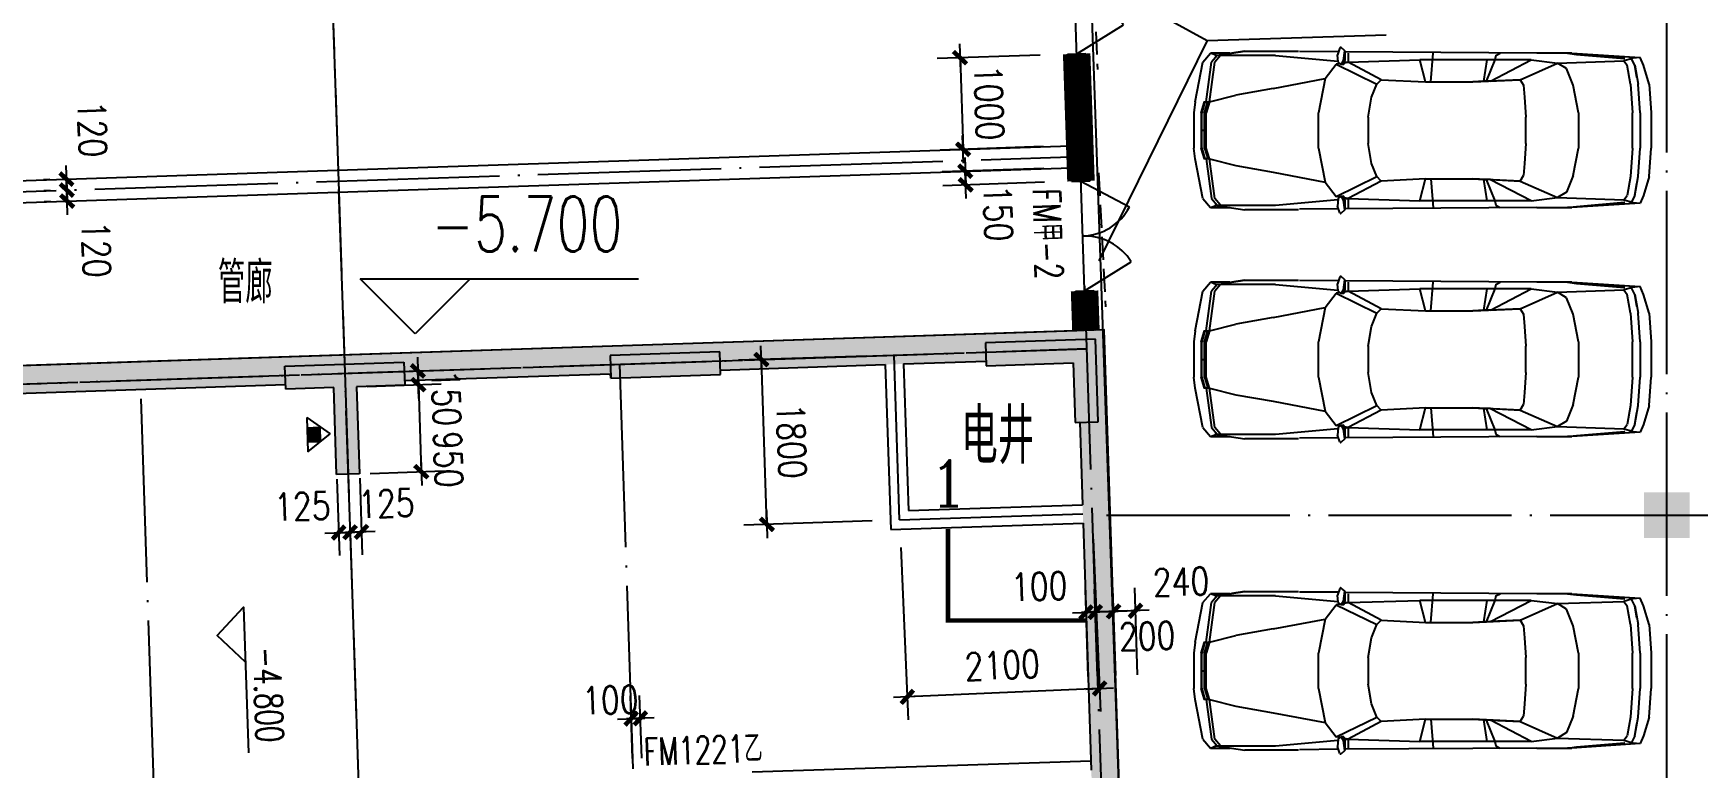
# Model space of a CAD drawing. Extents: x 634182 to 802382, y -1101880 to -864080.
# Drawn here: x 659032 to 677199, y -970423 to -962407 of the extents above; entities that cross this region are included whole.
import ezdxf
from ezdxf.enums import TextEntityAlignment as Align

# ---------------------------------------------------------------- set-up
doc = ezdxf.new("R2010")
doc.units = 0
doc.header["$LTSCALE"] = 1000
doc.header["$MEASUREMENT"] = 0
doc.linetypes.add('DASH', pattern=[0.35, 0.25, -0.1])
doc.linetypes.add('DOTE', pattern=[2.42, 2, -0.2, 0.02, -0.2])
doc.layers.get('0').update_dxf_attribs({"linetype": 'CONTINUOUS'})
doc.layers.get('DEFPOINTS').update_dxf_attribs({"linetype": 'CONTINUOUS'})
for name, color, linetype in [('21', 21, 'CONTINUOUS'), ('COLUMN', 7, 'CONTINUOUS'), ('DOTE', 1, 'DOTE'), ('LU', 4, 'CONTINUOUS'), ('MC', 4, 'CONTINUOUS'), ('PUB_DIM', 3, 'CONTINUOUS'), ('PUB_TEXT', 7, 'CONTINUOUS'), ('WALL', 191, 'CONTINUOUS'), ('WINDOW', 2, 'CONTINUOUS'), ('WINDOW_TEXT', 6, 'CONTINUOUS'), ('防火分區线', 2, 'CONTINUOUS'), ('防火门', 7, 'CONTINUOUS')]:
    doc.layers.add(name, color=color, linetype=linetype)
doc.styles.add('COMP', font='complex', dxfattribs={"bigfont": 'hztxt'})
doc.styles.add('DIM_FONT', font='simplex.shx', dxfattribs={"width": 0.8})
doc.styles.add('HZTXT', font='simplex', dxfattribs={"width": 0.8, "bigfont": 'sfont'})
doc.styles.add('SIMPLEX', font='SIMPLEX.SHX')
doc.styles.add('Z', font='romans', dxfattribs={"width": 0.8, "bigfont": 'z'})
doc.dimstyles.new('DIMN', dxfattribs={"dimtxt": 300, "dimasz": 1, "dimexe": 250, "dimexo": 300, "dimgap": 150, "dimtad": 1, "dimdec": 0, "dimzin": 0, "dimdsep": 46, "dimtxsty": 'DIM_FONT', "dimblk": '_DIMX', "dimblk1": '_DIMX', "dimblk2": '_DIMX', "dimcen": 2.5, "dimclrt": 7, "dimadec": 0, "dimazin": 0, "dimtfac": 1, "dimtdec": 0, "dimtix": 1, "dimtmove": 2, "dimatfit": 3, "dimldrblk": '_DIMX', "dimfxl": 0, "dimtolj": 1, "dimtzin": 0, "dimarcsym": 0})

# ---------------------------------------------------------------- blocks, each defined once
blk = doc.blocks.new('_FZH')
blk.add_solid([(-0.5, -0.5), (0.5, -0.5), (-0.5, 0.5), (0.5, 0.5)])
blk = doc.blocks.new('M_F27')
for p, q in [((-2426, 736), (-2389, 824)), ((-2389, 824), (-1610, 874)), ((-2389, 824), (-1560, 874)), ((-2264, 812), (-2389, 824)), ((-2326, 736), (-2288, 811)), ((-2200, 786), (-2288, 811)), ((-2200, 786), (-2238, 736)), ((-1560, 874), (-2212, 815)), ((-2208, 815), (-2211, 814)), ((-1660, 862), (-2208, 815)), ((-1446, 761), (-2200, 786)), ((-1560, 874), (-1660, 862)), ((-1617, 869), (-1620, 866)), ((-1208, 874), (-1610, 874)), ((-1547, 698), (-1446, 761)), ((-1145, 799), (-1446, 761)), ((-1019, 572), (-1446, 761)), ((-1208, 874), (980, 889)), ((-1145, 799), (-682, 557)), ((-1145, 799), (124, 799)), ((-743, 849), (-793, 874)), ((-730, 799), (-743, 849)), ((-630, 555), (-730, 799)), ((-642, 799), (-605, 554)), ((-2, 547), (-27, 877)), ((124, 799), (61, 547)), ((941, 773), (124, 799)), ((564, 572), (941, 773)), ((941, 773), (941, 874)), ((983, 777), (941, 773)), ((941, 773), (987, 765)), ((980, 902), (995, 790)), ((980, 790), (980, 898)), ((995, 790), (980, 790)), ((980, 790), (992, 746)), ((984, 905), (1020, 939)), ((995, 790), (1022, 746)), ((1022, 748), (995, 790)), ((1053, 768), (1022, 746)), ((1036, 935), (1062, 857)), ((1051, 889), (1497, 893)), ((1057, 776), (1062, 857)), ((1770, 849), (1058, 784)), ((1506, 899), (2121, 899)), ((2461, 849), (1770, 849)), ((2272, 876), (2121, 899)), ((2272, 876), (2272, 874)), ((2437, 851), (2272, 876)), ((2511, 874), (2287, 874)), ((2398, 849), (2461, 773)), ((2437, 850), (2433, 851)), ((2498, 773), (2436, 849)), ((2511, 874), (2450, 850)), ((2461, 773), (2523, 321)), ((2561, 321), (2498, 773)), ((2599, 773), (2511, 874)), ((2599, 773), (2687, 321)), ((-2489, 522), (-2426, 736)), ((-2326, 736), (-2364, 522)), ((-2326, 736), (-2351, 596)), ((-2351, 594), (-2351, 596)), ((-2276, 522), (-2238, 736)), ((-1622, 510), (-1547, 698)), ((-1019, 572), (-1057, 510)), ((-680, 556), (-1019, 572)), ((-1019, 572), (-479, 547)), ((61, 547), (564, 572)), ((564, 572), (614, 522)), ((1079, 748), (614, 522)), ((992, 746), (1021, 747)), ((1021, 747), (1022, 748)), ((1036, 756), (1079, 748)), ((1204, 585), (1079, 748)), ((1795, 472), (1204, 585)), ((1280, 196), (1204, 585)), ((-2489, 522), (-2514, 196)), ((-2364, 522), (-2389, 196)), ((-2301, 196), (-2276, 522)), ((-1622, 510), (-1685, 196)), ((-1070, 371), (-1057, 510)), ((-680, 556), (-630, 555)), ((-605, 554), (-630, 555)), ((-479, 547), (-605, 554)), ((61, 547), (-479, 547)), ((614, 522), (677, 371)), ((2222, 397), (1795, 472)), ((2523, 321), (2222, 397)), ((-2514, -206), (-2514, 196)), ((-2389, -206), (-2389, 196)), ((-2301, 196), (-2301, -206)), ((-1685, -206), (-1685, 196)), ((-1082, 145), (-1070, 371)), ((677, 371), (714, 145)), ((1280, 196), (1280, -206)), ((2523, 321), (2586, 321)), ((2523, 321), (2561, 196)), ((2580, 196), (2542, 321)), ((2561, 196), (2561, -206)), ((2611, 196), (2574, 321)), ((2580, 321), (2618, 196)), ((2580, 196), (2580, -206)), ((2611, 196), (2611, -206)), ((2618, -206), (2618, 196)), ((2687, 321), (2699, 196)), ((2699, -206), (2699, 196)), ((-1082, 145), (-1082, -156)), ((714, -156), (714, 145)), ((-1070, -382), (-1082, -156)), ((714, -156), (677, -382)), ((2618, -6), (2561, -6)), ((-2489, -533), (-2514, -206)), ((-2389, -206), (-2364, -533)), ((-2276, -533), (-2301, -206)), ((-1685, -206), (-1622, -520)), ((1204, -596), (1280, -206)), ((2523, -332), (2222, -407)), ((2523, -332), (2461, -784)), ((2561, -332), (2498, -784)), ((2523, -332), (2561, -206)), ((2586, -332), (2523, -332)), ((2580, -206), (2542, -332)), ((2574, -332), (2611, -206)), ((2618, -206), (2580, -332)), ((2687, -332), (2599, -784)), ((2687, -332), (2699, -206)), ((-2489, -533), (-2426, -747)), ((-2326, -747), (-2364, -533)), ((-2276, -533), (-2238, -747)), ((-1622, -520), (-1547, -709)), ((-682, -568), (-1145, -809)), ((-1057, -520), (-1070, -382)), ((-1019, -583), (-1057, -520)), ((-479, -558), (-1019, -583)), ((-1019, -583), (-680, -567)), ((-730, -809), (-630, -566)), ((-680, -567), (-682, -568)), ((-680, -567), (-630, -566)), ((-605, -565), (-642, -809)), ((-630, -566), (-605, -565)), ((-605, -565), (-479, -558)), ((61, -558), (-479, -558)), ((-2, -558), (-27, -884)), ((61, -558), (124, -809)), ((564, -583), (61, -558)), ((614, -533), (564, -583)), ((677, -382), (614, -533)), ((1079, -759), (614, -533)), ((1795, -483), (1204, -596)), ((1795, -483), (2222, -407)), ((-2426, -747), (-2389, -835)), ((-2351, -607), (-2351, -605)), ((-2351, -607), (-2326, -747)), ((-2326, -747), (-2288, -822)), ((-2200, -797), (-2238, -747)), ((-1547, -709), (-1446, -772)), ((-1019, -583), (-1446, -772)), ((564, -583), (941, -784)), ((992, -757), (980, -800)), ((992, -757), (1021, -758)), ((995, -800), (1022, -757)), ((1022, -758), (995, -800)), ((1021, -758), (1022, -758)), ((1022, -757), (1053, -779)), ((1204, -596), (1079, -759)), ((-2389, -835), (-2264, -823)), ((-1560, -885), (-2389, -835)), ((-1610, -885), (-2389, -835)), ((-2288, -822), (-2200, -797)), ((-2212, -826), (-1560, -885)), ((-2208, -826), (-2211, -825)), ((-1660, -872), (-2208, -826)), ((-1446, -772), (-2200, -797)), ((-1560, -885), (-1660, -872)), ((-1621, -877), (-1617, -880)), ((-1610, -885), (-1208, -885)), ((-1145, -809), (-1446, -772)), ((-1208, -885), (980, -900)), ((-1145, -809), (124, -809)), ((-743, -860), (-793, -885)), ((-743, -860), (-730, -809)), ((941, -784), (124, -809)), ((987, -776), (941, -784)), ((983, -788), (941, -784)), ((941, -885), (941, -784)), ((995, -800), (980, -800)), ((995, -800), (980, -913)), ((980, -909), (980, -800)), ((984, -916), (1020, -950)), ((1036, -767), (1079, -759)), ((1036, -946), (1062, -867)), ((1051, -901), (1497, -904)), ((1057, -787), (1062, -867)), ((1770, -860), (1058, -795)), ((2121, -910), (1506, -910)), ((1770, -860), (2461, -860)), ((2121, -910), (2272, -887)), ((2270, -887), (2121, -910)), ((2437, -861), (2272, -887)), ((2272, -885), (2272, -887)), ((2285, -885), (2511, -885)), ((2398, -860), (2461, -784)), ((2436, -860), (2498, -784)), ((2437, -861), (2436, -860)), ((2450, -861), (2511, -885)), ((2599, -784), (2511, -885))]:
    blk.add_line(p, q)
for centre, start, end in [((990, 898), 132.965, 179.7454), ((1027, 932), 18.1573, 132.965), ((1047, 776), 305.1542, 356.8636), ((990, -909), 180.2546, 227.035), ((1027, -942), 227.035, 341.8427), ((1047, -787), 3.1798, 54.8458)]:
    blk.add_arc(centre, 10, start, end)
at = {"width": 0.8, "flags": 9}
for tag in ['XSIZE', 'YSIZE']:
    blk.add_attdef(tag, (0, 0), '', height=0.5, dxfattribs=at)
blk = doc.blocks.new('A$C369A06F2')
at = {"layer": 'PUB_DIM'}
for p, q in [((0, 0), (186, 248)), ((373, 0), (186, 248)), ((0, 0), (373, 0)), ((103, 138), (270, 138)), ((270, 138), (270, 0))]:
    blk.add_line(p, q, dxfattribs=at)
blk.add_solid([(103, 138), (270, 138), (103, 0), (270, 0)], dxfattribs=at)
blk = doc.blocks.new('_DIMX')
blk.add_line((-150, 0), (150, 0))
at = {"const_width": 50}
blk.add_lwpolyline([(-70, -70), (70, 70)], dxfattribs=at)
blk = doc.blocks.new('*D1090')
at = {"color": 0, "linetype": 'ByBlock'}
for p, q in [((665573, -970323), (665550, -969637)), ((665673, -970320), (665650, -969634)), ((665557, -969887), (665556, -969887)), ((665558, -969887), (665658, -969884)), ((665558, -969887), (665658, -969884)), ((665659, -969883), (665660, -969883))]:
    blk.add_line(p, q, dxfattribs=at)
at = {"layer": 'DEFPOINTS', "color": 0, "linetype": 'ByBlock'}
for p in [(665658, -969884), (665683, -970619), (665583, -970623)]:
    blk.add_point(p, dxfattribs=at)
at = {"color": 0, "linetype": 'ByBlock'}
for p, rotation in [((665558, -969887), 1.900000000156412), ((665658, -969884), 181.9000000001564)]:
    blk.add_blockref('_DIMX', p, dxfattribs=dict(at, rotation=rotation))
at = {"color": 7, "linetype": 'ByBlock', "insert": (665330, -969684), "char_height": 300, "attachment_point": 5, "rotation": 1.9, "style": 'DIM_FONT'}
blk.add_mtext('\\A1;100', dxfattribs=at)
blk = doc.blocks.new('*D1179')
at = {"color": 0, "linetype": 'ByBlock'}
for p, q in [((662672, -966111), (663480, -966084)), ((662677, -966261), (663485, -966234)), ((663230, -966091), (663230, -966090)), ((663230, -966092), (663235, -966242)), ((663230, -966092), (663235, -966242)), ((663235, -966243), (663235, -966244))]:
    blk.add_line(p, q, dxfattribs=at)
at = {"layer": 'DEFPOINTS', "color": 0, "linetype": 'ByBlock'}
for p in [(662372, -966121), (663235, -966242), (662377, -966271)]:
    blk.add_point(p, dxfattribs=at)
at = {"color": 0, "linetype": 'ByBlock'}
for p, rotation in [((663230, -966092), 271.9000000001255), ((663235, -966242), 91.90000000012547)]:
    blk.add_blockref('_DIMX', p, dxfattribs=dict(at, rotation=rotation))
at = {"color": 7, "linetype": 'ByBlock', "insert": (663540, -966386), "char_height": 300, "attachment_point": 5, "rotation": 271.9, "style": 'DIM_FONT'}
blk.add_mtext('\\A1;150', dxfattribs=at)
blk = doc.blocks.new('*D1180')
at = {"color": 0, "linetype": 'ByBlock'}
for p, q in [((662677, -966261), (663485, -966234)), ((663235, -966243), (663267, -967191)), ((662709, -967210), (663516, -967183))]:
    blk.add_line(p, q, dxfattribs=at)
at = {"layer": 'DEFPOINTS', "color": 0, "linetype": 'ByBlock'}
for p in [(662377, -966271), (662409, -967220), (663267, -967192)]:
    blk.add_point(p, dxfattribs=at)
at = {"color": 0, "linetype": 'ByBlock'}
for p, rotation in [((663235, -966242), 91.90000000000147), ((663267, -967192), 271.9000000000015)]:
    blk.add_blockref('_DIMX', p, dxfattribs=dict(at, rotation=rotation))
at = {"color": 7, "linetype": 'ByBlock', "insert": (663562, -967057), "char_height": 300, "attachment_point": 5, "rotation": 271.9, "style": 'DIM_FONT'}
blk.add_mtext('\\A1;950', dxfattribs=at)
blk = doc.blocks.new('*D1181')
at = {"color": 0, "linetype": 'ByBlock'}
for p, q in [((662345, -967272), (662373, -968107)), ((662470, -967267), (662498, -968103)), ((662364, -967857), (662363, -967857)), ((662365, -967857), (662490, -967853)), ((662365, -967857), (662490, -967853)), ((662491, -967853), (662491, -967853))]:
    blk.add_line(p, q, dxfattribs=at)
at = {"layer": 'DEFPOINTS', "color": 0, "linetype": 'ByBlock'}
for p in [(662335, -966972), (662460, -966968), (662490, -967853)]:
    blk.add_point(p, dxfattribs=at)
at = {"color": 0, "linetype": 'ByBlock'}
for p, rotation in [((662365, -967857), 1.900000000019402), ((662490, -967853), 181.9000000000194)]:
    blk.add_blockref('_DIMX', p, dxfattribs=dict(at, rotation=rotation))
at = {"color": 7, "linetype": 'ByBlock', "insert": (661968, -967570), "char_height": 300, "attachment_point": 5, "rotation": 1.9, "style": 'DIM_FONT'}
blk.add_mtext('\\A1;125', dxfattribs=at)
blk = doc.blocks.new('*D1182')
at = {"color": 0, "linetype": 'ByBlock'}
for p, q in [((662470, -967267), (662498, -968103)), ((662595, -967263), (662623, -968098)), ((662489, -967853), (662488, -967853)), ((662490, -967853), (662614, -967849)), ((662490, -967853), (662614, -967849)), ((662615, -967849), (662616, -967849))]:
    blk.add_line(p, q, dxfattribs=at)
at = {"layer": 'DEFPOINTS', "color": 0, "linetype": 'ByBlock'}
for p in [(662460, -966968), (662585, -966963), (662614, -967849)]:
    blk.add_point(p, dxfattribs=at)
at = {"color": 0, "linetype": 'ByBlock'}
for p, rotation in [((662490, -967853), 1.90000000002116), ((662614, -967849), 181.9000000000212)]:
    blk.add_blockref('_DIMX', p, dxfattribs=dict(at, rotation=rotation))
at = {"color": 7, "linetype": 'ByBlock', "insert": (662885, -967539), "char_height": 300, "attachment_point": 5, "rotation": 1.9, "style": 'DIM_FONT'}
blk.add_mtext('\\A1;125', dxfattribs=at)
blk = doc.blocks.new('*D1192')
at = {"color": 0, "linetype": 'ByBlock'}
for p, q in [((670846, -969417), (670814, -968468)), ((671086, -969409), (671054, -968460)), ((670822, -968717), (670821, -968718)), ((671062, -968710), (670823, -968717)), ((671062, -968710), (670823, -968717)), ((671063, -968709), (671064, -968709))]:
    blk.add_line(p, q, dxfattribs=at)
at = {"layer": 'DEFPOINTS', "color": 0, "linetype": 'ByBlock'}
for p in [(670823, -968717), (671096, -969709), (670856, -969717)]:
    blk.add_point(p, dxfattribs=at)
at = {"color": 0, "linetype": 'ByBlock'}
for p, rotation in [((670823, -968717), 1.900000000000442), ((671062, -968710), 181.9000000000005)]:
    blk.add_blockref('_DIMX', p, dxfattribs=dict(at, rotation=rotation))
at = {"color": 7, "linetype": 'ByBlock', "insert": (671559, -968393), "char_height": 300, "attachment_point": 5, "rotation": 1.9, "style": 'DIM_FONT'}
blk.add_mtext('\\A1;240', dxfattribs=at)
blk = doc.blocks.new('*D1193')
at = {"color": 0, "linetype": 'ByBlock'}
for p, q in [((670546, -969427), (670515, -968478)), ((670646, -969424), (670614, -968474)), ((670522, -968727), (670521, -968727)), ((670623, -968724), (670523, -968727)), ((670623, -968724), (670523, -968727)), ((670624, -968724), (670625, -968724))]:
    blk.add_line(p, q, dxfattribs=at)
at = {"layer": 'DEFPOINTS', "color": 0, "linetype": 'ByBlock'}
for p in [(670523, -968727), (670556, -969727), (670656, -969724)]:
    blk.add_point(p, dxfattribs=at)
at = {"color": 0, "linetype": 'ByBlock'}
for p, rotation in [((670523, -968727), 1.900000000193565), ((670623, -968724), 181.9000000001936)]:
    blk.add_blockref('_DIMX', p, dxfattribs=dict(at, rotation=rotation))
at = {"color": 7, "linetype": 'ByBlock', "insert": (670011, -968444), "char_height": 300, "attachment_point": 5, "rotation": 1.9, "style": 'DIM_FONT'}
blk.add_mtext('\\A1;100', dxfattribs=at)
blk = doc.blocks.new('*D1194')
at = {"color": 0, "linetype": 'ByBlock'}
for p, q in [((670646, -969424), (670614, -968474)), ((670846, -969417), (670814, -968468)), ((670622, -968724), (670621, -968724)), ((670823, -968717), (670623, -968724)), ((670823, -968717), (670623, -968724)), ((670824, -968717), (670825, -968717))]:
    blk.add_line(p, q, dxfattribs=at)
at = {"layer": 'DEFPOINTS', "color": 0, "linetype": 'ByBlock'}
for p in [(670623, -968724), (670656, -969724), (670856, -969717)]:
    blk.add_point(p, dxfattribs=at)
at = {"color": 0, "linetype": 'ByBlock'}
for p, rotation in [((670823, -968717), 181.8999999999692), ((670623, -968724), 1.899999999969196)]:
    blk.add_blockref('_DIMX', p, dxfattribs=dict(at, rotation=rotation))
at = {"color": 7, "linetype": 'ByBlock', "insert": (671189, -968986), "char_height": 300, "attachment_point": 5, "rotation": 1.9, "style": 'DIM_FONT'}
blk.add_mtext('\\A1;200', dxfattribs=at)
blk = doc.blocks.new('*D1467')
at = {"color": 0, "linetype": 'ByBlock'}
for p, q in [((668501, -968018), (668583, -969900)), ((670600, -967927), (670682, -969808)), ((670670, -969558), (668573, -969650))]:
    blk.add_line(p, q, dxfattribs=at)
at = {"layer": 'DEFPOINTS', "color": 0, "linetype": 'ByBlock'}
for p in [(670586, -967627), (668488, -967719), (668572, -969650)]:
    blk.add_point(p, dxfattribs=at)
at = {"color": 0, "linetype": 'ByBlock'}
for p, rotation in [((670671, -969558), 2.495824067461188), ((668572, -969650), 182.4958240674611)]:
    blk.add_blockref('_DIMX', p, dxfattribs=dict(at, rotation=rotation))
at = {"color": 7, "linetype": 'ByBlock', "insert": (669608, -969304), "char_height": 300, "attachment_point": 5, "rotation": 2.4958, "style": 'DIM_FONT'}
blk.add_mtext('\\A1;2100', dxfattribs=at)
blk = doc.blocks.new('*D1468')
at = {"color": 0, "linetype": 'ByBlock'}
for p, q in [((668129, -965930), (666729, -965976)), ((667039, -967766), (666979, -965969)), ((668188, -967729), (666789, -967775))]:
    blk.add_line(p, q, dxfattribs=at)
at = {"layer": 'DEFPOINTS', "color": 0, "linetype": 'ByBlock'}
for p in [(666979, -965968), (668429, -965920), (668488, -967719)]:
    blk.add_point(p, dxfattribs=at)
at = {"color": 0, "linetype": 'ByBlock'}
for p, rotation in [((666979, -965968), 91.89999999999891), ((667039, -967767), 271.8999999999989)]:
    blk.add_blockref('_DIMX', p, dxfattribs=dict(at, rotation=rotation))
at = {"color": 7, "linetype": 'ByBlock', "insert": (667309, -966857), "char_height": 300, "attachment_point": 5, "rotation": 271.9, "style": 'DIM_FONT'}
blk.add_mtext('\\A1;1800', dxfattribs=at)
blk = doc.blocks.new('_DBLK1')
for p, q in [((-0.5, 0), (-0.25, -0.433)), ((0.5, 0), (0.25, -0.433))]:
    blk.add_line(p, q)
for centre, start, end in [((-0.5, 0), 300, 0), ((0.5, 0), 180, 240)]:
    blk.add_arc(centre, 0.5, start, end)
at = {"layer": 'WINDOW_TEXT', "style": 'SIMPLEX', "flags": 9}
blk.add_attdef('A', text='', height=1, dxfattribs=at).set_placement((0, 1.5), align=Align.MIDDLE)
blk = doc.blocks.new('*D1566')
at = {"color": 0, "linetype": 'ByBlock'}
for p, q in [((659212, -964004), (659144, -964006)), ((659394, -963997), (659394, -963996)), ((659394, -963998), (659398, -964118)), ((659394, -963998), (659398, -964118)), ((659216, -964124), (659148, -964126)), ((659398, -964119), (659398, -964120))]:
    blk.add_line(p, q, dxfattribs=at)
at = {"layer": 'DEFPOINTS', "color": 0, "linetype": 'ByBlock'}
for p in [(659511, -963994), (659398, -964118), (659515, -964114)]:
    blk.add_point(p, dxfattribs=at)
at = {"color": 0, "linetype": 'ByBlock'}
for p, rotation in [((659394, -963998), 271.9032777529105), ((659398, -964118), 91.90327775291048)]:
    blk.add_blockref('_DIMX', p, dxfattribs=dict(at, rotation=rotation))
at = {"color": 7, "linetype": 'ByBlock', "insert": (659676, -963451), "char_height": 300, "attachment_point": 5, "rotation": 271.9033, "style": 'DIM_FONT'}
blk.add_mtext('\\A1;120', dxfattribs=at)
blk = doc.blocks.new('*D1567')
at = {"color": 0, "linetype": 'ByBlock'}
for p, q in [((659216, -964124), (659148, -964126)), ((659219, -964244), (659152, -964246)), ((659398, -964117), (659398, -964116)), ((659398, -964118), (659402, -964238)), ((659398, -964118), (659402, -964238)), ((659402, -964239), (659402, -964240))]:
    blk.add_line(p, q, dxfattribs=at)
at = {"layer": 'DEFPOINTS', "color": 0, "linetype": 'ByBlock'}
for p in [(659402, -964238), (659515, -964114), (659519, -964234)]:
    blk.add_point(p, dxfattribs=at)
at = {"color": 0, "linetype": 'ByBlock'}
for p, rotation in [((659398, -964118), 271.9032777529831), ((659402, -964238), 91.90327775298307)]:
    blk.add_blockref('_DIMX', p, dxfattribs=dict(at, rotation=rotation))
at = {"color": 7, "linetype": 'ByBlock', "insert": (659719, -964765), "char_height": 300, "attachment_point": 5, "rotation": 271.9033, "style": 'DIM_FONT'}
blk.add_mtext('\\A1;120', dxfattribs=at)
blk = doc.blocks.new('*D1602')
at = {"color": 0, "linetype": 'ByBlock'}
for p, q in [((670021, -962644), (668898, -962682)), ((669147, -962672), (669147, -962671)), ((669147, -962673), (669181, -963673)), ((670054, -963644), (668931, -963681)), ((669181, -963674), (669181, -963675))]:
    blk.add_line(p, q, dxfattribs=at)
at = {"layer": 'DEFPOINTS', "color": 0, "linetype": 'ByBlock'}
for p in [(670321, -962634), (669181, -963673), (670354, -963634)]:
    blk.add_point(p, dxfattribs=at)
at = {"color": 0, "linetype": 'ByBlock'}
for p, rotation in [((669147, -962673), 271.9032777529397), ((669181, -963673), 91.90327775293976)]:
    blk.add_blockref('_DIMX', p, dxfattribs=dict(at, rotation=rotation))
at = {"color": 7, "linetype": 'ByBlock', "insert": (669464, -963163), "char_height": 300, "attachment_point": 5, "rotation": 271.9033, "style": 'DIM_FONT'}
blk.add_mtext('\\A1;1000', dxfattribs=at)
blk = doc.blocks.new('*D1666')
at = {"color": 0, "linetype": 'ByBlock'}
for p, q in [((670063, -963884), (668954, -963920)), ((670068, -964033), (668959, -964070)), ((669204, -963911), (669204, -963910)), ((669209, -964061), (669204, -963912)), ((669209, -964061), (669204, -963912)), ((669209, -964062), (669209, -964063))]:
    blk.add_line(p, q, dxfattribs=at)
at = {"layer": 'DEFPOINTS', "color": 0, "linetype": 'ByBlock'}
for p in [(670362, -963874), (669204, -963912), (670367, -964023)]:
    blk.add_point(p, dxfattribs=at)
at = {"color": 0, "linetype": 'ByBlock'}
for p, rotation in [((669204, -963912), 271.9032777529341), ((669209, -964061), 91.90327775293403)]:
    blk.add_blockref('_DIMX', p, dxfattribs=dict(at, rotation=rotation))
at = {"color": 7, "linetype": 'ByBlock', "insert": (669562, -964370), "char_height": 300, "attachment_point": 5, "rotation": 271.9033, "style": 'DIM_FONT'}
blk.add_mtext('\\A1;150', dxfattribs=at)
blk = doc.blocks.new('_SECTION')
at = {"const_width": 0.1}
blk.add_lwpolyline([(2, 0), (0, 0), (0, 3)], dxfattribs=at)
at = {"style": 'COMP'}
blk.add_attdef('A', text='', height=1, dxfattribs=at).set_placement((3, 0), align=Align.MIDDLE)

msp = doc.modelspace()

# ---------------------------------------------------------------- linework, layer by layer
msp.add_line((671843.109, -962486.742, -284.642), (670663.779, -964890.975))
at = {"elevation": -284.642}
msp.add_lwpolyline([(670574.212, -961788.038), (671843.109, -962486.742), (673797.717, -962421.91)], dxfattribs=at)
at = {"layer": '21'}
for points in [[(654729.491, -966174.079), (655039.503, -966463.96), (670720.646, -965643.597), (670430.806, -965953.377)], [(670720.646, -965643.597), (670430.806, -965953.377), (671005.829, -974238.868), (670705.994, -974248.814)], [(666534.694, -966132.652), (666526.405, -965882.79), (665335.354, -966172.438), (665327.065, -965922.576)], [(670382.577, -966005.005), (670624.033, -965746.857), (669433.099, -966036.502), (669424.811, -965786.639)], [(670382.577, -966005.005), (670624.033, -965746.857), (670404.128, -966654.647), (670653.991, -966646.358)], [(663078.302, -965997.175), (663086.591, -966247.037), (661779.017, -966040.277), (661787.305, -966290.139)], [(662312.017, -966272.733), (662561.879, -966264.444), (662343.514, -967222.21), (662593.377, -967213.922)]]:
    msp.add_solid(points, dxfattribs=at)
at = {"layer": 'DOTE'}
for p, q in [((676862.048, -1007266.093), (676862.048, -902577.649)), ((670520.689, -965649.087), (668966.665, -918878.288)), ((661927.273, -950929.571), (662853.67, -978810.929)), ((662285.002, -961691.568), (662825.903, -977996.825)), ((654866.274, -964268.472), (670457.806, -963751.248)), ((670505.46, -965167.798), (672354.695, -1020844.455)), ((647445.568, -966615.797), (670527.432, -965850.093)), ((647845.157, -966602.599), (670527.394, -965848.951)), ((665430.119, -966018.315), (665672.181, -973315.174)), ((668488.297, -967718.728), (668428.522, -965919.721)), ((660597.127, -978070.762), (660203.068, -966191.991)), ((668488.297, -967718.728), (670587.111, -967649.103)), ((670747.258, -967666.093), (776175.251, -967666.093))]:
    msp.add_line(p, q, dxfattribs=at)
at = {"layer": 'PUB_DIM'}
for p, q in [((663199.465, -965688.096), (662599.465, -965088.096)), ((662599.465, -965088.096), (663799.465, -965088.096)), ((663799.465, -965088.096), (663199.465, -965688.096)), ((663199.465, -965088.096), (665639.465, -965088.096))]:
    msp.add_line(p, q, dxfattribs=at)
msp.add_lwpolyline([(661347.594, -969271.031), (661037.812, -968981.143), (661327.701, -968671.361), (661380.418, -970260.487)], dxfattribs=at)
at = {"layer": 'WALL', "linetype": 'DASH'}
for p, q in [((670574.212, -961340.499), (670648.851, -962802.46)), ((670660.111, -963930.053), (670734.749, -965392.014))]:
    msp.add_line(p, q, dxfattribs=at)
at = {"layer": 'WALL'}
for p, q in [((670320.516, -962634.299), (670520.405, -962627.656)), ((670567.25, -964016.333), (670520.405, -962627.656)), ((670353.728, -963633.747), (670320.516, -962634.299)), ((654962.232, -964145.217), (670353.728, -963633.747)), ((654970.201, -964385.085), (670361.699, -963873.615)), ((670367.36, -964022.976), (670361.699, -963873.615)), ((670367.36, -964022.976), (670567.25, -964016.333)), ((670407.215, -965222.314), (670607.105, -965215.671)), ((670420.847, -965653.543), (670407.215, -965222.314)), ((670620.737, -965646.912), (670607.105, -965215.671)), ((670420.847, -965653.543), (654729.491, -966174.079)), ((670720.707, -965643.595), (670620.737, -965646.912)), ((670826.686, -968838.293), (670720.707, -965643.595)), ((666526.405, -965882.79), (665327.065, -965922.576)), ((666534.694, -966132.652), (666526.405, -965882.79)), ((670624.151, -965746.853), (669424.811, -965786.639)), ((669424.811, -965786.639), (669433.099, -966036.502)), ((670653.991, -966646.358), (670624.151, -965746.853)), ((661779.017, -966040.277), (663078.302, -965997.175)), ((661787.305, -966290.139), (661779.017, -966040.277)), ((663078.302, -965997.175), (663086.591, -966247.037)), ((665327.065, -965922.576), (665335.354, -966172.438)), ((666533.036, -966082.68), (668331.899, -966023.005)), ((668331.899, -966023.005), (668391.672, -967821.989)), ((668531.789, -966016.374), (669431.442, -965986.53)), ((668531.789, -966016.374), (668584.921, -967615.468)), ((669431.442, -965986.53), (669433.099, -966036.502)), ((669433.099, -966036.502), (670382.577, -966005.005)), ((669433.099, -966036.502), (670382.577, -966005.005)), ((670382.577, -966005.005), (670404.128, -966654.647)), ((670382.577, -966005.005), (670404.128, -966654.647)), ((656038.809, -966430.809), (661785.648, -966240.167)), ((663086.591, -966247.037), (662561.879, -966264.444)), ((663084.933, -966197.065), (665333.696, -966122.466)), ((665335.354, -966172.438), (665333.696, -966122.466)), ((665335.354, -966172.438), (666534.694, -966132.652)), ((665335.354, -966172.438), (666534.694, -966132.652)), ((666534.694, -966132.652), (666533.036, -966082.68)), ((662312.017, -966272.733), (661787.305, -966290.139)), ((662343.514, -967222.21), (662312.017, -966272.733)), ((662561.879, -966264.444), (662593.377, -967213.922)), ((670404.128, -966654.647), (670653.991, -966646.358)), ((670404.128, -966654.647), (670454.015, -966652.992)), ((670454.015, -966652.992), (670483.854, -967552.474)), ((662593.377, -967213.922), (662343.514, -967222.21)), ((668584.921, -967615.468), (670483.854, -967552.474)), ((668391.672, -967821.989), (670490.485, -967752.364)), ((670490.485, -967752.364), (670580.004, -970450.879)), ((670942.039, -972316.093), (670816.861, -968542.092)), ((670576.688, -970350.934), (666878.723, -970473.609))]:
    msp.add_line(p, q, dxfattribs=at)
msp.add_lwpolyline([(670969.365, -973139.448), (670969.365, -973139.448), (670720.646, -965643.597), (654729.491, -966174.079), (655259.944, -982165.17), (649263.175, -982364.103), (650324.136, -1014346.366), (666315.446, -1013815.88), (666070.143, -1006420.045)], dxfattribs=at)
at = {"layer": '防火分區线'}
msp.add_lwpolyline([(684322.048, -1007266.093), (676911.832, -1007265.812), (676312.451, -1010461.344), (666215.311, -1010796.835), (666071.801, -1006470.05), (667820.695, -1006412.034), (667721.229, -1003413.683), (665972.352, -1003471.689), (665771.8, -997425.09), (664272.429, -997474.829), (664071.838, -991428.087), (667320.144, -991320.33), (667217.363, -988222.034), (663969.057, -988329.792), (663768.437, -982283.2), (671264.392, -982034.6), (671071.424, -976216.093), (672673.413, -976216.093), (672813.527, -975916.093), (672714.396, -972931.477), (670964.39, -972989.531), (669930.672, -943360.583)], dxfattribs=at)
at = {"layer": '防火分區线', "const_width": 300}
for points in [[(670467.305, -964019.655), (670420.408, -962630.979)], [(670521.444, -965649.062), (670506.399, -965219.018)]]:
    msp.add_lwpolyline(points, dxfattribs=at)

# ---------------------------------------------------------------- block references
at = {"layer": 'COLUMN', "xscale": 500, "yscale": 500, "zscale": 500}
msp.add_blockref('_FZH', (676862.048, -967666.093), dxfattribs=at)
at = {"layer": 'LU', "xscale": 0.95745, "yscale": 0.95745, "zscale": 0.95745, "rotation": 180}
for p in [(674285.027, -963471.307), (674285.027, -965971.307), (674285.027, -969371.307)]:
    msp.add_blockref('M_F27', p, dxfattribs=at)
at = {"layer": 'PUB_DIM'}
ref = msp.add_blockref('_SECTION', (669015.619, -968816.774), dxfattribs=dict(at, xscale=-500, yscale=500, zscale=500, rotation=270))
ref.add_attrib('A', '1', dxfattribs={"layer": '0', "height": 500, "style": 'COMP'}).set_placement((669015.619, -967316.774), align=Align.MIDDLE)
at = {"layer": 'WALL', "rotation": 271.9}
msp.add_blockref('A$C369A06F2', (662017.703, -966601.487), dxfattribs=at)
at = {"layer": 'WINDOW', "xscale": 1200, "yscale": 1200, "zscale": 1200, "rotation": 91.90327775300001}
for p in [(670400.533, -962031.308), (670487.232, -964619.324)]:
    msp.add_blockref('_DBLK1', p, dxfattribs=at)

# ---------------------------------------------------------------- texts
at = {"layer": 'MC', "linetype": 'Continuous', "style": 'HZTXT', "width": 0.7}
msp.add_text('FM甲-2', height=300, rotation=271.9, dxfattribs=at).set_placement((669939.07, -964106.277))
at = {"layer": 'PUB_DIM', "style": 'DIM_FONT', "width": 0.7}
msp.add_text('-5.700', height=600, dxfattribs=at).set_placement((664419.465, -964488.096), align=Align.MIDDLE)
msp.add_text('-4.800', height=300, rotation=271.9, dxfattribs=at).set_placement((661598.327, -969624.042), align=Align.MIDDLE)
at = {"layer": 'PUB_TEXT', "style": 'Z', "width": 0.7}
for s, height, p in [('管廊', 450, (661047.061, -965352.148)), ('电井', 600, (669159.544, -967104.045))]:
    msp.add_text(s, height=height, dxfattribs=at).set_placement(p)
at = {"layer": '防火门', "style": 'Z', "width": 0.7}
msp.add_text('FM1221乙', height=300, rotation=1.9, dxfattribs=at).set_placement((665698.406, -970400.2))

# ---------------------------------------------------------------- dimensions: what is measured, and where the dimension line sits
at = {"layer": 'PUB_DIM'}
for p1, p2, distance, picture, middle in [((670320.516, -962634.296), (670353.728, -963633.745), -1173.722, '*D1602', (669463.881, -963163.039)), ((668488.297, -967718.728), (668428.617, -965919.718), 1450.06, '*D1468', (667309.029, -966857.353)), ((670586.481, -967627.273), (668488.297, -967718.728), 1932.867, '*D1467', (669608.495, -969304.319))]:
    dim = msp.add_aligned_dim(p1=p1, p2=p2, distance=distance, dimstyle='DIMN', dxfattribs=at)
    dim.commit()
    dim.dimension.update_dxf_attribs({"geometry": picture, "text_midpoint": middle})
at = {"layer": 'PUB_DIM', "ltscale": 1500}
for base, p1, p2, picture, middle in [((659397.731, -964118.159), (659511.363, -963994.047), (659515.357, -964114.251), '*D1566', (659675.712, -963450.574)), ((659401.708, -964237.823), (659515.357, -964114.251), (659519.334, -964233.915), '*D1567', (659719.401, -964765.277))]:
    dim = msp.add_linear_dim(base=base, p1=p1, p2=p2, angle=271.9032778, dimstyle='DIMN', dxfattribs=at)
    dim.commit()
    dim.dimension.update_dxf_attribs({"geometry": picture, "text_midpoint": middle, "dimtype": 129})
at = {"layer": 'PUB_DIM'}
for base, p1, p2, angle, picture, middle in [((669203.68, -963912.092), (670367.36, -964022.975), (670362.396, -963873.587), 91.9032778, '*D1666', (669561.936, -964369.865)), ((663235.125, -966242.11, -284.642), (662372.243, -966120.628, -284.642), (662377.217, -966270.57, -284.642), 271.9, '*D1179', (663540.076, -966386.37, -284.642)), ((663266.623, -967191.588, -284.642), (662377.217, -966270.57, -284.642), (662408.714, -967220.047, -284.642), 271.9, '*D1180', (663562.336, -967057.382, -284.642)), ((662489.501, -967852.767, -284.642), (662335.206, -966971.779, -284.642), (662460.138, -966967.635, -284.642), 1.9, '*D1181', (661968.168, -967569.896, -284.642)), ((662614.432, -967848.622, -284.642), (662460.138, -966967.635, -284.642), (662585.069, -966963.49, -284.642), 1.9, '*D1182', (662884.538, -967539.497, -284.642)), ((670522.831, -968727.405, -284.642), (670655.841, -969723.542, -284.642), (670555.986, -969726.855, -284.642), 181.9, '*D1193', (670011.161, -968444.214, -284.642)), ((670822.676, -968717.458, -284.642), (671095.64, -969708.953, -284.642), (670855.832, -969716.908, -284.642), 181.9, '*D1192', (671558.669, -968392.877, -284.642)), ((670622.686, -968724.092, -284.642), (670855.832, -969716.908, -284.642), (670655.841, -969723.542, -284.642), 181.9, '*D1194', (671188.683, -968986.231, -284.642)), ((665658.489, -969883.533), (665582.858, -970622.797), (665682.903, -970619.478), 1.9, '*D1090', (665329.585, -969683.777))]:
    dim = msp.add_linear_dim(base=base, p1=p1, p2=p2, angle=angle, dimstyle='DIMN', dxfattribs=at)
    dim.commit()
    dim.dimension.update_dxf_attribs({"geometry": picture, "text_midpoint": middle, "dimtype": 129})

doc.saveas('drawing.dxf')
